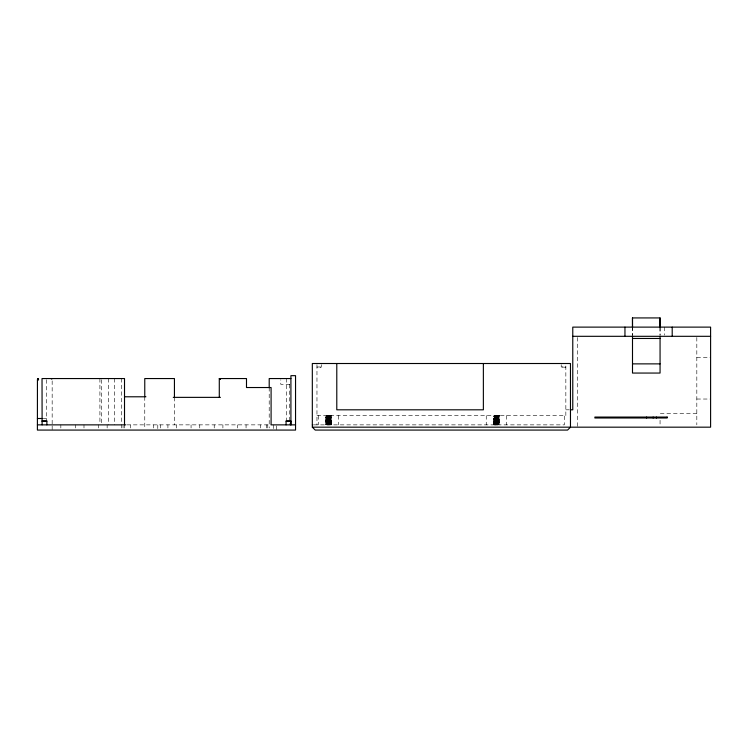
<?xml version="1.0" encoding="UTF-8"?>
<svg xmlns="http://www.w3.org/2000/svg" width="748" height="748" viewBox="0 0 748 748"><rect width="100%" height="100%" fill="white"/><g stroke="black" fill="none" stroke-linecap="round" stroke-linejoin="round"><path stroke-width="0.56" stroke-dasharray="3.74 2.81" d="M331.532 415.598C330.588 417.057 323.51 416.945 326.876 415.598M499.384 415.598C498.486 417.319 491.371 416.916 494.727 415.598M499.243 415.598L493.4 416.112L499.384 416.683L493.4 417.262L499.384 417.842L493.4 418.422L499.384 419.002L493.4 419.581L499.384 420.161L498.673 420.301L493.4 419.871L499.384 419.291L493.4 418.712L499.384 418.132L493.4 417.552L498.346 417.225L499.384 418.132L493.4 419.581L494.437 420.339L498.692 419.693L499.384 419.002L494.727 418.207L493.4 417.262L498.692 416.365L494.119 415.598L499.384 416.683L498.692 417.375L493.4 418.422L494.082 419.114L499.384 420.161L498.561 420.881L494.082 421.573L498.738 420.956L493.4 420.741L494.222 421.461L498.738 422.115L494.082 422.508L498.738 423.125L494.222 423.779L493.4 424.499L498.346 424.397L499.384 423.63L494.082 423.667L498.346 424.322M330.887 417.337L326.184 416.758L330.709 417.412L331.532 418.132L326.231 417.954L325.548 417.552L326.231 416.87L330.84 416.365L326.231 415.636L331.532 416.683L330.195 417.627L325.548 418.422L331.532 420.451L325.548 421.9L327.231 422.872L330.887 423.274L326.371 423.779L325.548 424.499L329.84 424.612L331.532 423.92L330.709 423.2L326.231 423.882L330.84 424.462L325.548 423.34L327.082 422.368L331.523 422.508L326.231 421.573L330.84 420.778L325.558 420.993L330.887 421.966L326.231 422.732L331.532 422.76L325.679 423.125L331.532 422.76L325.548 422.181L330.887 421.966M330.887 422.115L331.532 421.32L330.84 420.918L326.231 420.198L330.709 419.721L331.532 419.002L326.184 418.057L330.84 417.515M330.887 419.656L326.231 420.339L325.548 419.871L326.231 419.179L331.532 418.132L325.548 417.552L331.532 416.973L325.548 416.393L331.532 415.823L329.905 415.598M329.905 424.864L325.548 424.499L331.532 424.789L330.887 424.284L326.231 424.827M498.738 419.656L494.045 419.217L498.692 418.674L494.045 418.057L498.692 417.3L494.045 416.758L499.384 416.973L493.4 416.393L497.308 416.038L494.082 415.71L494.615 415.598M494.222 421.461C511.52 421.76 482.862 420.039 498.692 419.834M494.082 421.498C491.932 423.312 498.635 422.283 498.561 422.04M494.045 422.545L498.738 423.125M494.045 422.695C492.109 424.817 498.869 423.246 499.243 424.864M327.97 424.864L328.643 424.864M495.821 424.864L498.561 424.209M331.308 424.864L330.476 424.649M330.84 418.534L325.679 418.637L331.532 419.291L325.548 419.871L331.532 420.161L325.558 419.619L331.532 419.002L325.548 418.422L331.532 417.842L325.548 417.262L331.532 416.683L325.548 416.112L331.392 415.748M330.887 418.637L326.184 419.076L330.84 419.834M494.045 424.864L499.384 424.789L498.327 424.649M331.308 415.598L330.401 415.636M321.593 364.669L321.182 367.268L316.965 367.268M330.401 415.71L331.158 415.636M498.252 415.71L499.384 415.823L497.308 416.038L498.346 416.43M498.692 423.162L499.384 422.76L498.692 422.078M326.586 415.636L330.485 416.075L326.586 417.01M497.757 415.598L499.01 415.636M329.363 424.827L328.194 424.752M497.757 424.864L493.409 424.462L499.384 423.92L493.409 424.247L498.046 424.574L498.346 424.172L494.437 423.592L499.384 423.63L493.502 423.377L499.384 422.47L493.409 422.153L499.384 422.76L496.737 423.013M327.1 424.864L329.438 424.499M494.961 424.864L496.494 424.864M495.933 424.752L494.727 424.864M328.998 420.703L331.532 420.451L325.548 421.031L331.532 421.32L325.548 420.741L328.998 420.703L328.082 420.488M496.635 422.76C487.49 423.022 501.02 423.901 497.691 422.947M696.818 357.675L710.6 357.675M316.965 366.978L321.593 366.978M561.215 364.669L561.215 366.978L565.843 366.978M565.843 367.268L561.215 366.978M289.794 384.35L280.79 384.35L280.79 379.713M696.818 399.03L710.6 399.03M565.843 409.811L569.322 409.811M696.818 413.392L660.063 413.392L660.063 415.692M316.965 415.598L565.843 415.598L565.843 364.669M43.188 418.497L46.657 418.497M126.805 424.864L270.944 424.864M314.048 424.864L564.394 424.864L564.394 415.598M497.214 424.827L496.046 424.752M498.252 415.636L499.243 415.748M328.082 424.752L326.876 424.864M326.764 415.598L326.231 415.636M696.818 337.47L696.818 424.883M664.654 327.119L664.654 335.16M660.063 327.119L660.063 335.16M660.063 420.283L660.063 424.883M660.035 327.708L660.035 335.235M632.499 327.119L632.499 336.31M632.471 326.633L632.471 335.235M577.372 337.47L577.372 427.173M506.518 415.598L506.518 424.864M498.046 416.327L495.083 416.72M498.046 420.666L498.346 421.068L493.4 421.031L499.384 420.451L493.409 420.778L499.384 421.32L493.4 421.9L499.384 421.61L494.437 421.283L498.346 421.863L494.437 422.442L497.289 423.05M497.691 417.16L498.346 417.59L494.437 418.169M497.691 419.974L498.346 419.544L496.85 419.404M497.691 420.778L494.437 420.488L497.289 419.871M497.289 417.262L494.437 417.01L494.727 416.617M495.933 419.469C490.379 418.553 504.9 419.03 494.727 418.057M486.256 415.598L486.256 424.864M338.666 415.598L338.666 424.864M330.485 417.59L326.876 416.907M330.485 419.544L326.586 420.124L327.643 420.591M330.195 417.487L326.586 417.805L329.438 418.422M330.195 419.656L326.586 419.329L329.438 418.712M329.84 418.319L330.485 418.384L329.84 418.824M329.84 424.107L330.485 424.172L329.84 424.612M329.438 420.591L330.485 420.703L329.438 421.171M329.438 424.209L325.558 424.247L331.532 423.92L327.231 424.032L326.586 423.592L331.532 423.63L325.548 423.34L330.485 423.377L328.998 422.872M328.998 421.068L326.586 421.638L331.532 421.61L325.548 421.9L330.485 421.863L327.231 422.508M328.082 422.947L327.231 422.732M318.405 415.598L318.405 424.864M316.965 364.669L316.965 424.864M289.467 384.35L289.467 424.864M286.288 378.553L286.288 420.236M276.442 425.902L276.442 430.072M273.553 424.864L273.553 430.072M269.205 387.529L269.205 427.987M267.765 424.864L267.765 427.987M266.316 424.864L266.316 427.987M260.528 424.864L260.528 427.987M246.055 424.864L246.055 427.987M237.378 424.864L237.378 427.987M222.904 424.864L222.904 427.987M214.227 424.864L214.227 427.987M199.753 424.864L199.753 427.987M191.067 424.864L191.067 427.987M176.603 424.864L176.603 427.987M174.434 397.366L174.434 424.864M167.917 424.864L167.917 427.987M160.689 424.864L160.689 427.987M157.791 424.864L157.791 430.072M153.452 424.864L153.452 427.987M144.766 396.786L144.766 427.987M130.302 424.864L130.302 427.987M124.514 424.864L124.514 427.987M123.065 425.902L123.065 427.987M121.615 378.553L121.615 427.987M114.379 378.553L114.379 424.864M108.591 378.553L108.591 424.864M107.142 424.864L107.142 427.987M101.354 379.713L101.354 424.864M99.914 378.553L99.914 423.705M98.465 424.864L98.465 427.987M83.991 424.864L83.991 427.987M75.314 424.864L75.314 427.987M60.84 424.864L60.84 427.987M52.164 380.872L52.164 424.864M52.164 425.902L52.164 430.072M46.657 379.704L46.657 420.236"/><path stroke-width="1.12" d="M37.737 378.899C38.784 379.993 37.447 379.507 37.606 379.171C36.764 379.47 39.906 379.217 37.746 378.899C36.699 381.667 38.84 376.45 38.26 379.713C39.13 377.6 36.166 379.769 38.559 379.713L38.26 378.6L37.437 379.713L37.4 430.072L295.544 430.072L295.544 375.664L290.916 375.664L290.916 424.864M37.98 379.713C39.438 377.6 36.213 380.601 38.559 379.133M38.559 378.712L38.055 379.573M46.872 421.096L42.112 421.096L46.872 421.096L46.872 424.864M290.841 424.864L290.841 421.096L286.073 421.096L286.073 424.864M51.378 378.956L51.874 378.956M38.055 378.684L38.176 379.685M632.499 317.928L632.499 327.119L632.471 317.928L660.063 317.928L660.063 327.119M572.772 336.31L710.6 336.31M632.499 338.47L660.063 338.47M632.499 363.874L660.063 363.874M219.286 397.366L219.286 378.553L246.494 378.553L246.494 387.529L271.094 387.529L271.094 424.864L295.544 424.864M290.916 378.553L269.205 378.553L269.205 387.819M124.514 396.786L145.925 396.786M173.274 397.366L220.445 397.366M570.472 409.811L572.772 409.811L572.772 327.119L710.6 327.119L710.6 427.173L312.327 427.173L312.327 363.509L570.472 363.509L570.472 427.173L567.582 430.072L315.226 430.072L312.327 427.173M37.4 418.497L42.187 418.497M286.073 421.096L290.841 421.096M37.4 424.864L125.664 424.864M312.327 424.864L313.01 424.864M219.8 379.077L220.295 379.414L219.295 378.563M37.746 379.61L37.568 379.133M672.2 327.119L672.2 336.31M660.063 336.31L660.063 373.056L632.499 373.056L632.499 336.31M660.035 317.928L660.035 327.119M656.398 417.066L656.398 417.992M653.144 417.066L653.144 417.992M646.637 417.066L646.637 417.992M624.954 327.119L624.954 336.31M483.367 363.509L483.367 409.811L336.787 409.811L336.787 363.509M174.434 397.366L174.434 378.553L144.766 378.553L144.766 396.786M124.514 424.864L124.514 378.553L42.028 378.553L42.112 424.864M667.151 417.066L594.875 417.066L594.875 417.992L667.151 417.992L667.151 417.066"/></g></svg>
